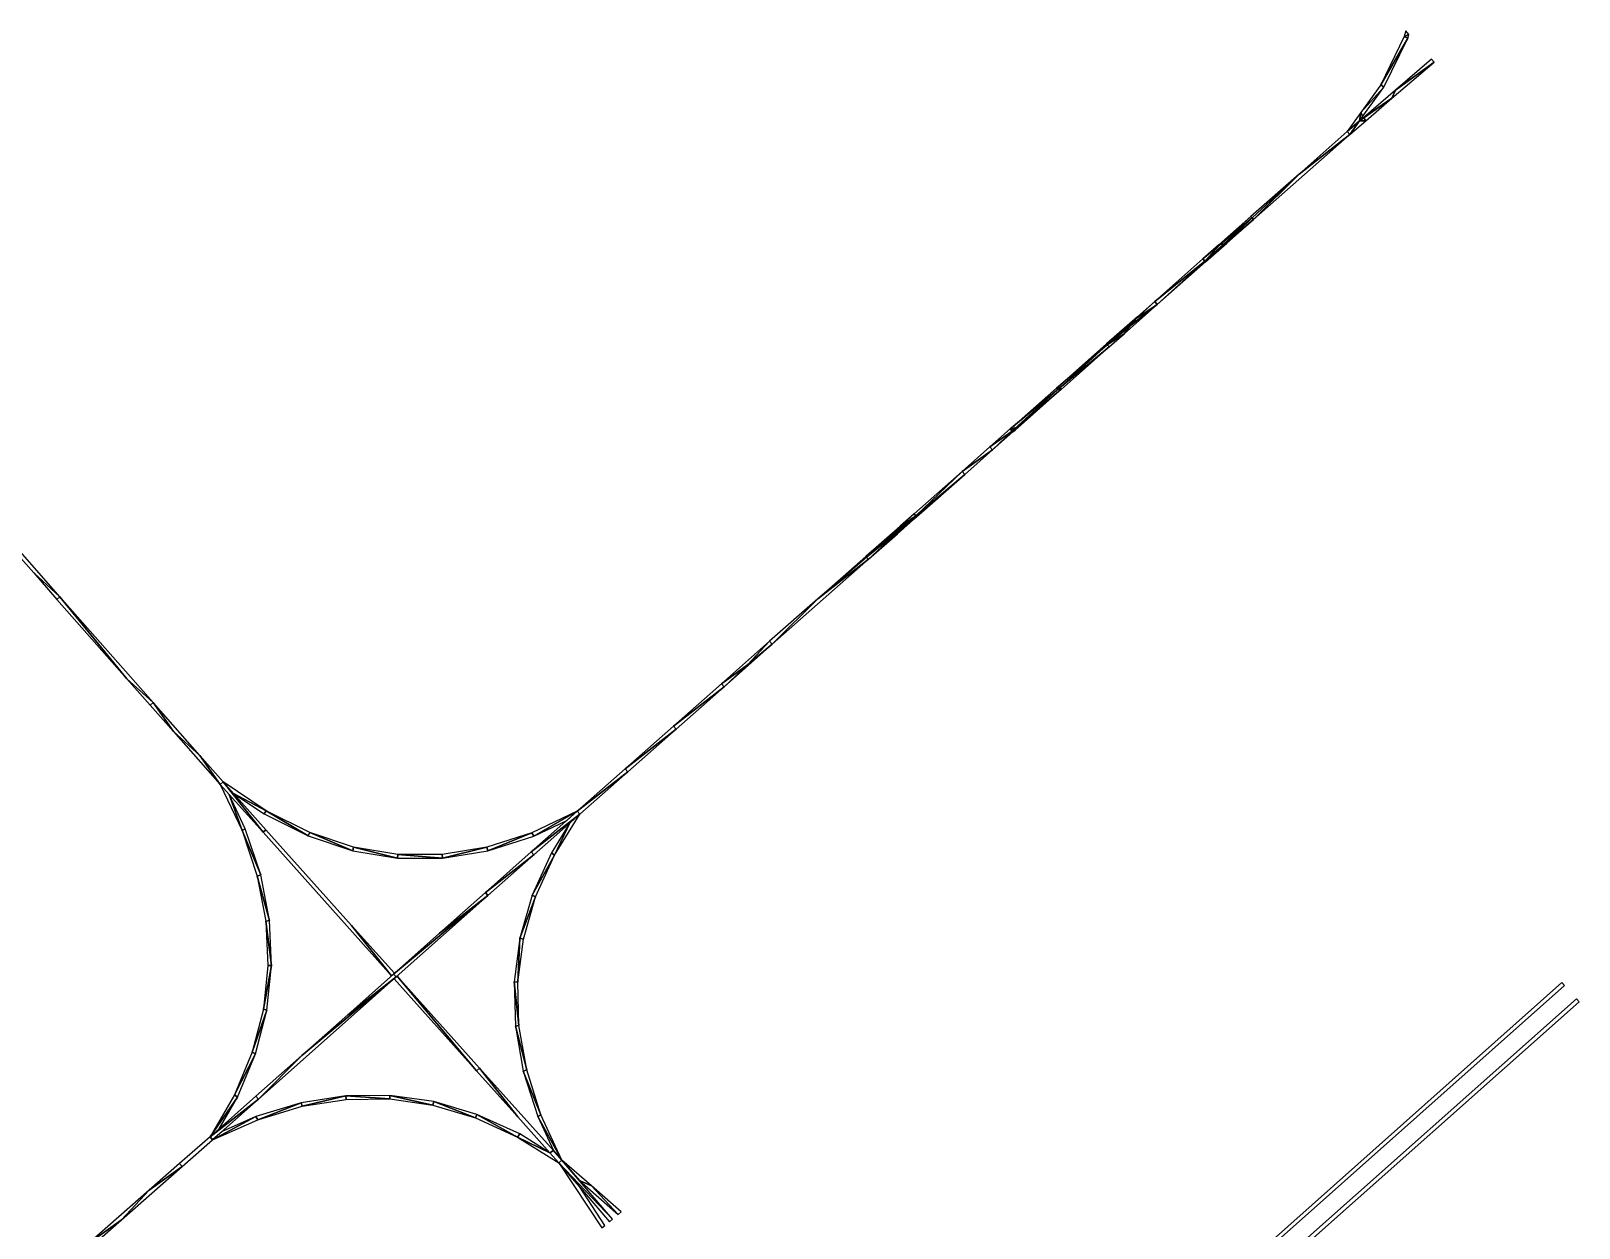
# Model space of a CAD drawing. Extents: x -9278 to 1674, y -8964 to 941.
# Drawn here: x -2619 to -1835, y -3862 to -3256 of the extents above; entities that cross this region are included whole.
import ezdxf

# ---------------------------------------------------------------- set-up
doc = ezdxf.new("R2010")
doc.units = 0

msp = doc.modelspace()

# ---------------------------------------------------------------- linework, layer by layer
at = {"layer": 'mg_to_dxf', "color": 40}
for points in [[(-1923.83, -3259.16), (-1921.49, -3258.12), (-1923.08, -3256.37)], [(-1923.83, -3259.16), (-1935.75, -3283.63), (-1921.99, -3259.96)], [(-1935.75, -3283.63), (-1934.13, -3284.77), (-1921.99, -3259.96)], [(-1923.83, -3259.16), (-1921.99, -3259.96), (-1921.49, -3258.12)], [(-1930.08, -3290.44), (-1908.79, -3272.14), (-1928.27, -3286.25)], [(-1908.79, -3272.14), (-1910.13, -3270.66), (-1928.27, -3286.25)], [(-1945.79, -3297.62), (-1934.13, -3284.77), (-1935.75, -3283.63)], [(-1945.79, -3297.62), (-1944.72, -3299.49), (-1934.13, -3284.77)], [(-1944.37, -3300.09), (-1930.08, -3290.44), (-1928.27, -3286.25)], [(-1944.37, -3300.09), (-1944.24, -3300.32), (-1930.08, -3290.44)], [(-1944.24, -3300.32), (-1943.36, -3301.85), (-1930.08, -3290.44)], [(-1945.79, -3297.62), (-1952.7, -3307.24), (-1946.41, -3301.83)], [(-1951.38, -3308.75), (-1946.41, -3301.83), (-1952.7, -3307.24)], [(-1943.36, -3301.85), (-1946.41, -3301.83), (-1951.38, -3308.75)], [(-1944.72, -3299.49), (-1945.79, -3297.62), (-1946.41, -3301.83)], [(-1944.24, -3300.32), (-1944.37, -3300.09), (-1946.41, -3301.83)], [(-1943.36, -3301.85), (-1944.24, -3300.32), (-1946.41, -3301.83)], [(-2000.07, -3351.72), (-1951.38, -3308.75), (-1977.04, -3328.73)], [(-1977.04, -3328.73), (-1951.38, -3308.75), (-1952.7, -3307.24)], [(-2001.39, -3350.21), (-2000.73, -3350.96), (-1977.04, -3328.73)], [(-2000.73, -3350.96), (-2000.07, -3351.72), (-1977.04, -3328.73)], [(-2017.68, -3364.58), (-2016.96, -3364.42), (-2001.39, -3350.21)], [(-2016.96, -3364.42), (-2000.73, -3350.96), (-2001.39, -3350.21)], [(-2016.96, -3364.42), (-2015.03, -3363.97), (-2000.73, -3350.96)], [(-2015.03, -3363.97), (-2014.17, -3363.78), (-2000.73, -3350.96)], [(-2014.17, -3363.78), (-2000.07, -3351.72), (-2000.73, -3350.96)], [(-2014.17, -3363.78), (-2013.59, -3363.64), (-2000.07, -3351.72)], [(-2016.96, -3364.42), (-2025.74, -3371.7), (-2024.75, -3372.83)], [(-2016.96, -3364.42), (-2017.68, -3364.58), (-2025.74, -3371.7)], [(-2014.17, -3363.78), (-2024.75, -3372.83), (-2024.42, -3373.2)], [(-2014.17, -3363.78), (-2015.03, -3363.97), (-2024.75, -3372.83)], [(-2015.03, -3363.97), (-2016.96, -3364.42), (-2024.75, -3372.83)], [(-2013.59, -3363.64), (-2014.17, -3363.78), (-2024.42, -3373.2)], [(-2050.08, -3393.18), (-2024.75, -3372.83), (-2025.74, -3371.7)], [(-2024.75, -3372.83), (-2050.08, -3393.18), (-2048.77, -3394.69)], [(-2024.42, -3373.2), (-2024.75, -3372.83), (-2048.77, -3394.69)], [(-2062.75, -3405.92), (-2065.53, -3409.48), (-2048.77, -3394.69)], [(-2059.47, -3401.73), (-2062.75, -3405.92), (-2048.77, -3394.69)], [(-2058.82, -3400.89), (-2059.47, -3401.73), (-2050.08, -3393.18)], [(-2059.47, -3401.73), (-2048.77, -3394.69), (-2050.08, -3393.18)], [(-2059.47, -3401.73), (-2058.82, -3400.89), (-2074.43, -3414.67)], [(-2059.47, -3401.73), (-2074.43, -3414.67), (-2074.1, -3415.04)], [(-2062.75, -3405.92), (-2059.47, -3401.73), (-2074.1, -3415.04)], [(-2065.53, -3409.48), (-2062.75, -3405.92), (-2074.1, -3415.04)], [(-2065.53, -3409.48), (-2074.1, -3415.04), (-2073.11, -3416.17)], [(-2098.78, -3436.15), (-2074.1, -3415.04), (-2074.43, -3414.67)], [(-2098.78, -3436.15), (-2098.12, -3436.9), (-2074.1, -3415.04)], [(-2098.12, -3436.9), (-2073.11, -3416.17), (-2074.1, -3415.04)], [(-2073.11, -3416.17), (-2098.12, -3436.9), (-2097.46, -3437.66)], [(-2099.83, -3437.08), (-2121.53, -3456.23), (-2121.5, -3456.29)], [(-2098.73, -3437.41), (-2099.83, -3437.08), (-2121.5, -3456.29)], [(-2098.73, -3437.41), (-2121.5, -3456.29), (-2120.95, -3457.68)], [(-2098.69, -3437.42), (-2098.73, -3437.41), (-2120.95, -3457.68)], [(-2098.69, -3437.42), (-2120.95, -3457.68), (-2120.93, -3457.73)], [(-2097.58, -3437.76), (-2098.69, -3437.42), (-2120.93, -3457.73)], [(-2097.58, -3437.76), (-2120.93, -3457.73), (-2120.74, -3458.2)], [(-2099.83, -3437.08), (-2098.73, -3437.41), (-2098.78, -3436.15)], [(-2098.73, -3437.41), (-2098.12, -3436.9), (-2098.78, -3436.15)], [(-2098.73, -3437.41), (-2098.69, -3437.42), (-2098.12, -3436.9)], [(-2098.69, -3437.42), (-2097.58, -3437.76), (-2098.12, -3436.9)], [(-2097.58, -3437.76), (-2097.46, -3437.66), (-2098.12, -3436.9)], [(-2133.45, -3466.75), (-2122.14, -3458.77), (-2123.12, -3457.64)], [(-2133.45, -3466.75), (-2132.13, -3468.25), (-2122.14, -3458.77)], [(-2132.13, -3468.25), (-2121.81, -3459.14), (-2122.14, -3458.77)], [(-2121.5, -3456.29), (-2121.53, -3456.23), (-2123.12, -3457.64)], [(-2120.95, -3457.68), (-2121.5, -3456.29), (-2123.12, -3457.64)], [(-2120.95, -3457.68), (-2123.12, -3457.64), (-2122.14, -3458.77)], [(-2120.93, -3457.73), (-2120.95, -3457.68), (-2122.14, -3458.77)], [(-2120.74, -3458.2), (-2120.93, -3457.73), (-2122.14, -3458.77)], [(-2120.74, -3458.2), (-2122.14, -3458.77), (-2121.81, -3459.14)], [(-2132.13, -3468.25), (-2133.45, -3466.75), (-2147.47, -3479.12)], [(-2132.13, -3468.25), (-2147.47, -3479.12), (-2146.15, -3480.63)], [(-2171.82, -3500.61), (-2170.99, -3501.55), (-2147.47, -3479.12)], [(-2170.99, -3501.55), (-2146.15, -3480.63), (-2147.47, -3479.12)], [(-2146.15, -3480.63), (-2170.99, -3501.55), (-2170.5, -3502.11)], [(-2178.96, -3507.11), (-2178.86, -3506.82), (-2196.16, -3522.09)], [(-2178.96, -3507.11), (-2196.16, -3522.09), (-2195.84, -3522.47)], [(-2179.52, -3508.73), (-2178.96, -3507.11), (-2195.84, -3522.47)], [(-2179.88, -3509.76), (-2180.2, -3510.67), (-2170.5, -3502.11)], [(-2179.52, -3508.73), (-2179.88, -3509.76), (-2170.99, -3501.55)], [(-2179.88, -3509.76), (-2170.5, -3502.11), (-2170.99, -3501.55)], [(-2178.96, -3507.11), (-2179.52, -3508.73), (-2170.99, -3501.55)], [(-2178.86, -3506.82), (-2178.96, -3507.11), (-2171.82, -3500.61)], [(-2178.96, -3507.11), (-2170.99, -3501.55), (-2171.82, -3500.61)], [(-2627.44, -3515.83), (-2628.94, -3517.14), (-2617.15, -3530.51), (-2603.86, -3542.56)], [(-2179.88, -3509.76), (-2179.52, -3508.73), (-2195.84, -3522.47)], [(-2179.88, -3509.76), (-2195.84, -3522.47), (-2194.85, -3523.6)], [(-2180.2, -3510.67), (-2179.88, -3509.76), (-2194.85, -3523.6)], [(-2243.54, -3566.57), (-2194.85, -3523.6), (-2220.51, -3543.58)], [(-2220.51, -3543.58), (-2195.84, -3522.47), (-2196.16, -3522.09)], [(-2220.51, -3543.58), (-2194.85, -3523.6), (-2195.84, -3522.47)], [(-2617.15, -3530.51), (-2605.36, -3543.88), (-2603.86, -3542.56)], [(-2605.36, -3543.88), (-2569.98, -3583.98), (-2603.86, -3542.56)], [(-2603.86, -3542.56), (-2569.98, -3583.98), (-2556.69, -3596.03)], [(-2244.86, -3565.06), (-2243.54, -3566.57), (-2220.51, -3543.58)], [(-2244.86, -3565.06), (-2269.21, -3586.55), (-2256.04, -3576.93)], [(-2256.04, -3576.93), (-2267.89, -3588.05), (-2243.54, -3566.57)], [(-2244.86, -3565.06), (-2256.04, -3576.93), (-2243.54, -3566.57)], [(-2256.04, -3576.93), (-2269.21, -3586.55), (-2267.89, -3588.05)], [(-2558.19, -3597.35), (-2558.19, -3597.35), (-2556.69, -3596.03), (-2569.98, -3583.98)], [(-2269.21, -3586.55), (-2293.55, -3608.03), (-2267.89, -3588.05)], [(-2267.89, -3588.05), (-2293.55, -3608.03), (-2292.23, -3609.54)], [(-2546.4, -3610.72), (-2546.4, -3610.72), (-2556.69, -3596.03), (-2558.19, -3597.35)], [(-2533.11, -3622.76), (-2533.11, -3622.76), (-2556.69, -3596.03), (-2546.4, -3610.72)], [(-2292.23, -3609.54), (-2292.23, -3609.54), (-2293.55, -3608.03), (-2317.9, -3629.52)], [(-2292.23, -3609.54), (-2292.23, -3609.54), (-2317.9, -3629.52), (-2316.58, -3631.02)], [(-2522.82, -3637.46), (-2522.82, -3637.46), (-2533.11, -3622.76), (-2546.4, -3610.72)], [(-2533.11, -3622.76), (-2533.11, -3622.76), (-2522.82, -3637.46), (-2521.32, -3636.13)], [(-2316.58, -3631.02), (-2316.58, -3631.02), (-2317.9, -3629.52), (-2342.25, -3651)], [(-2316.58, -3631.02), (-2316.58, -3631.02), (-2342.25, -3651), (-2340.93, -3652.51)], [(-2501.15, -3661.66), (-2521.32, -3636.13), (-2522.82, -3637.46)], [(-2522.82, -3637.46), (-2511.76, -3660.8), (-2518.32, -3642.49)], [(-2521.32, -3636.13), (-2516.09, -3641.97), (-2499.48, -3650.78)], [(-2499.65, -3660.33), (-2521.32, -3636.13), (-2501.15, -3661.66)], [(-2518.32, -3642.49), (-2511.76, -3660.8), (-2510.11, -3659.83)], [(-2516.09, -3641.97), (-2500.63, -3652.34), (-2499.48, -3650.78)], [(-2500.63, -3652.34), (-2478.29, -3663.5), (-2499.48, -3650.78)], [(-2499.48, -3650.78), (-2478.29, -3663.5), (-2477.48, -3661.78)], [(-2365.46, -3671.59), (-2340.93, -3652.51), (-2342.25, -3651)], [(-2364.14, -3673.09), (-2340.93, -3652.51), (-2365.46, -3671.59)], [(-2365.17, -3661.94), (-2364.21, -3663.62), (-2342.25, -3651)], [(-2364.21, -3663.62), (-2347.45, -3655.62), (-2342.25, -3651)], [(-2345.91, -3656.93), (-2355.29, -3672.08), (-2353.76, -3673.25)], [(-2340.93, -3652.51), (-2345.91, -3656.93), (-2353.76, -3673.25)], [(-2510.11, -3659.83), (-2511.76, -3660.8), (-2502.28, -3683.23)], [(-2511.76, -3660.8), (-2504.05, -3683.83), (-2502.28, -3683.23)], [(-2456.31, -3708.73), (-2499.65, -3660.33), (-2501.15, -3661.66), (-2436.13, -3734.25)], [(-2478.29, -3663.5), (-2455.79, -3670.95), (-2477.48, -3661.78)], [(-2477.48, -3661.78), (-2455.79, -3670.95), (-2455.33, -3669.13)], [(-2387.35, -3671.03), (-2365.17, -3661.94), (-2387.94, -3669.22)], [(-2387.35, -3671.03), (-2364.21, -3663.62), (-2365.17, -3661.94)], [(-2433.13, -3674.69), (-2455.33, -3669.13), (-2455.79, -3670.95)], [(-2433.02, -3672.82), (-2455.33, -3669.13), (-2433.13, -3674.69)], [(-2410.56, -3672.85), (-2410.32, -3674.71), (-2387.94, -3669.22)], [(-2387.94, -3669.22), (-2410.32, -3674.71), (-2387.35, -3671.03)], [(-2388.67, -3692.17), (-2388.67, -3692.17), (-2364.14, -3673.09), (-2365.46, -3671.59)], [(-2364.94, -3693.49), (-2353.76, -3673.25), (-2355.29, -3672.08)], [(-2410.32, -3674.71), (-2433.02, -3672.82), (-2433.13, -3674.69)], [(-2410.56, -3672.85), (-2433.02, -3672.82), (-2410.32, -3674.71)], [(-2388.67, -3692.17), (-2388.67, -3692.17), (-2387.35, -3693.67), (-2364.14, -3673.09)], [(-2363.25, -3694.31), (-2353.76, -3673.25), (-2364.94, -3693.49)], [(-2502.28, -3683.23), (-2504.05, -3683.83), (-2497.85, -3706.32)], [(-2504.05, -3683.83), (-2499.68, -3706.56), (-2497.85, -3706.32)], [(-2433.77, -3734.84), (-2387.35, -3693.67), (-2435.09, -3733.33)], [(-2435.09, -3733.33), (-2387.35, -3693.67), (-2411.88, -3712.75)], [(-2388.67, -3692.17), (-2388.67, -3692.17), (-2411.88, -3712.75), (-2387.35, -3693.67)], [(-2363.25, -3694.31), (-2364.94, -3693.49), (-2371.19, -3715.22)], [(-2363.25, -3694.31), (-2371.19, -3715.22), (-2369.4, -3715.7)], [(-2496.82, -3729.1), (-2497.85, -3706.32), (-2499.68, -3706.56)], [(-2496.82, -3729.1), (-2499.68, -3706.56), (-2498.65, -3728.99)], [(-2434.63, -3732.93), (-2456.31, -3708.73), (-2436.13, -3734.25)], [(-2371.19, -3715.22), (-2374.04, -3737.28), (-2372.2, -3737.41)], [(-2371.19, -3715.22), (-2372.2, -3737.41), (-2369.4, -3715.7)], [(-2433.77, -3734.84), (-2433.77, -3734.84), (-2481.51, -3774.5), (-2503.4, -3796.58)], [(-2500.96, -3751.11), (-2496.82, -3729.1), (-2498.65, -3728.99)], [(-2500.96, -3751.11), (-2499.18, -3751.58), (-2496.82, -3729.1)], [(-2458.3, -3753.91), (-2458.3, -3753.91), (-2481.51, -3774.5), (-2433.77, -3734.84)], [(-2458.3, -3753.91), (-2458.3, -3753.91), (-2433.77, -3734.84), (-2435.09, -3733.33)], [(-2434.79, -3735.74), (-2393.12, -3782.28), (-2433.3, -3734.42)], [(-2433.3, -3734.42), (-2393.12, -3782.28), (-2391.63, -3780.95)], [(-2374.04, -3737.28), (-2371.66, -3759.44), (-2372.2, -3737.41)], [(-2374.04, -3737.28), (-2373.49, -3759.67), (-2371.66, -3759.44)], [(-1993.51, -3870.56), (-1992.18, -3872.06), (-1842.74, -3739.14), (-1844.07, -3737.65)], [(-1986.2, -3878.78), (-1984.87, -3880.28), (-1835.43, -3747.36), (-1836.76, -3745.87)], [(-2500.96, -3751.11), (-2506.61, -3772.93), (-2499.18, -3751.58)], [(-2499.18, -3751.58), (-2506.61, -3772.93), (-2504.93, -3773.75)], [(-2373.49, -3759.67), (-2367.77, -3781.8), (-2371.66, -3759.44)], [(-2373.49, -3759.67), (-2369.54, -3782.39), (-2367.77, -3781.8)], [(-2506.61, -3772.93), (-2515.6, -3794.45), (-2504.93, -3773.75)], [(-2504.93, -3773.75), (-2515.6, -3794.45), (-2514.08, -3795.61)], [(-2503.4, -3796.58), (-2503.4, -3796.58), (-2481.51, -3774.5), (-2504.72, -3795.08)], [(-2393.12, -3782.28), (-2372.28, -3805.55), (-2391.63, -3780.95)], [(-2391.63, -3780.95), (-2372.28, -3805.55), (-2355.99, -3823.72), (-2354.28, -3822.65)], [(-2367.77, -3781.8), (-2369.54, -3782.39), (-2360.53, -3804.48)], [(-2369.54, -3782.39), (-2362.2, -3805.43), (-2360.53, -3804.48)], [(-2515.6, -3794.45), (-2527.93, -3815.66), (-2514.08, -3795.61)], [(-2527.93, -3815.66), (-2503.4, -3796.58), (-2504.72, -3795.08)], [(-2514.08, -3795.61), (-2527.93, -3815.66), (-2523.4, -3811.64)], [(-2526.62, -3817.16), (-2503.4, -3796.58), (-2527.93, -3815.66)], [(-2481.32, -3800.24), (-2459.28, -3794.9), (-2481.91, -3798.46)], [(-2459.05, -3796.74), (-2459.28, -3794.9), (-2481.32, -3800.24)], [(-2459.28, -3794.9), (-2437.03, -3796.54), (-2436.91, -3794.7)], [(-2459.05, -3796.74), (-2437.03, -3796.54), (-2459.28, -3794.9)], [(-2415.26, -3799.65), (-2436.91, -3794.7), (-2437.03, -3796.54)], [(-2415.26, -3799.65), (-2414.79, -3797.86), (-2436.91, -3794.7)], [(-2415.26, -3799.65), (-2393.74, -3806.06), (-2414.79, -3797.86)], [(-2414.79, -3797.86), (-2393.74, -3806.06), (-2392.92, -3804.37)], [(-2503.85, -3807.05), (-2504.8, -3805.38), (-2526.62, -3817.16)], [(-2504.8, -3805.38), (-2521.89, -3812.98), (-2526.62, -3817.16)], [(-2481.91, -3798.46), (-2504.8, -3805.38), (-2503.85, -3807.05)], [(-2481.32, -3800.24), (-2481.91, -3798.46), (-2503.85, -3807.05)], [(-2372.47, -3815.78), (-2392.92, -3804.37), (-2393.74, -3806.06)], [(-2371.31, -3814.25), (-2392.92, -3804.37), (-2372.47, -3815.78)], [(-2360.53, -3804.48), (-2362.2, -3805.43), (-2349.95, -3827.48)], [(-2362.2, -3805.43), (-2354.28, -3822.65), (-2349.95, -3827.48)], [(-2543.31, -3829.17), (-2541.99, -3830.67), (-2526.62, -3817.16), (-2527.93, -3815.66)], [(-2355.99, -3823.72), (-2371.31, -3814.25), (-2372.47, -3815.78)], [(-2351.43, -3828.79), (-2355.99, -3823.72), (-2372.47, -3815.78)], [(-2558.68, -3842.67), (-2558.68, -3842.67), (-2541.99, -3830.67), (-2543.31, -3829.17)], [(-2351.43, -3828.79), (-2349.95, -3827.48), (-2354.28, -3822.65), (-2355.99, -3823.72)], [(-2349.95, -3827.48), (-2351.43, -3828.79), (-2351.43, -3828.79), (-2324.4, -3857.32)], [(-2351.43, -3828.79), (-2329.73, -3861.72), (-2328.2, -3860.46), (-2341.12, -3840.87)], [(-2338.69, -3843.71), (-2325.95, -3858.6), (-2324.4, -3857.32), (-2351.43, -3828.79)], [(-2341.13, -3837.79), (-2334.94, -3840.55), (-2349.95, -3827.48)], [(-2572.73, -3857.68), (-2572.73, -3857.68), (-2541.99, -3830.67), (-2558.68, -3842.67)], [(-2589.42, -3869.68), (-2589.42, -3869.68), (-2572.73, -3857.68), (-2558.68, -3842.67)], [(-2321.46, -3854.89), (-2334.94, -3840.55), (-2341.13, -3837.79)], [(-2321.46, -3854.89), (-2319.92, -3853.62), (-2334.94, -3840.55)], [(-2572.73, -3857.68), (-2572.73, -3857.68), (-2589.42, -3869.68), (-2603.48, -3884.69)]]:
    msp.add_3dface(points, dxfattribs=at)

doc.saveas('drawing.dxf')
